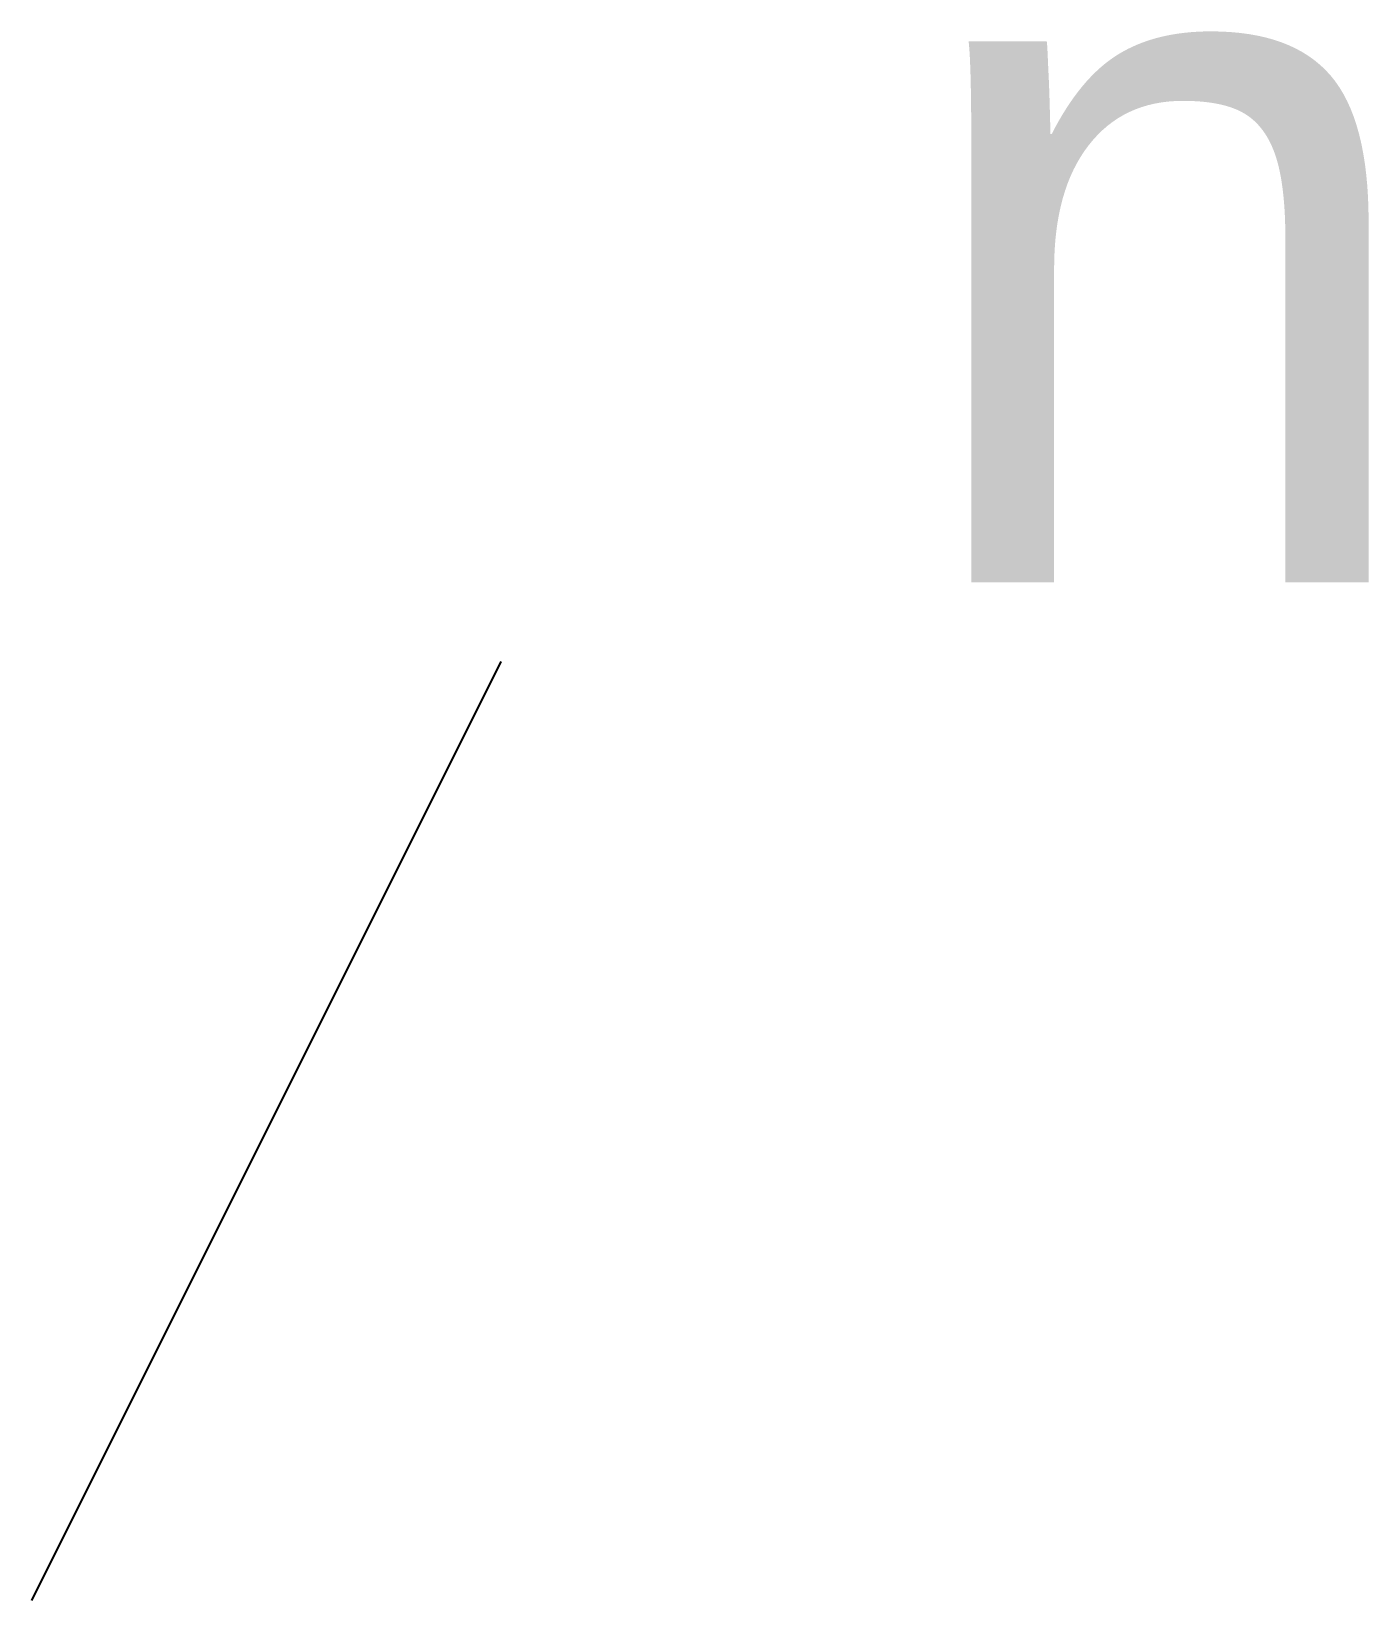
# Model space of a CAD drawing. Extents: x -1 to 4.7, y -2 to 4.68.
import ezdxf

# ---------------------------------------------------------------- set-up
doc = ezdxf.new("R2010")
doc.units = 0
doc.layers.get('0').update_dxf_attribs({"linetype": 'CONTINUOUS'})

msp = doc.modelspace()

# ---------------------------------------------------------------- linework, layer by layer
at = {"color": 0}
msp.add_line((1, 2), (-1, -2), dxfattribs=at)

# ---------------------------------------------------------------- texts
msp.add_text('n', height=3, dxfattribs=at).set_placement((2.7265, 2.3377))

doc.saveas('drawing.dxf')
